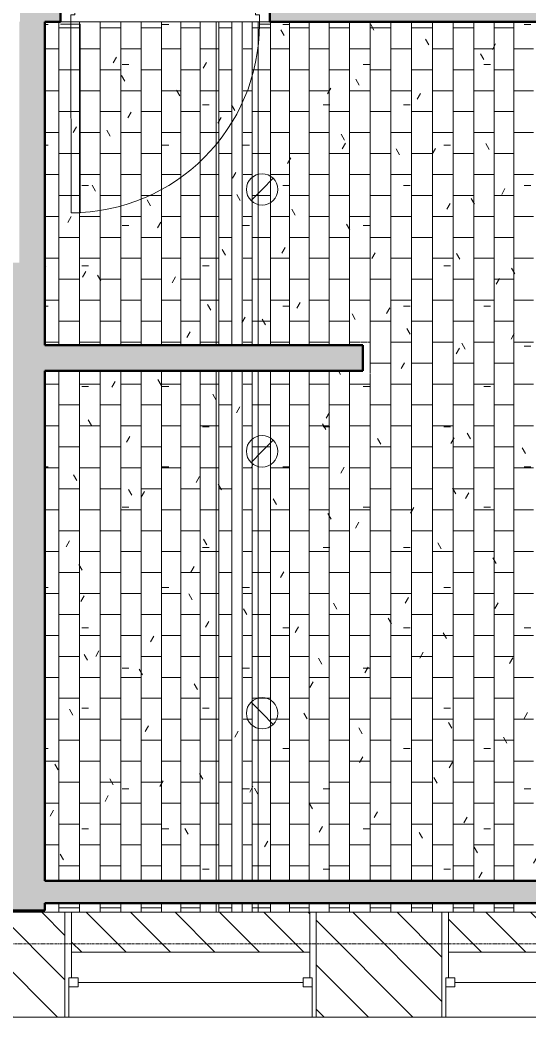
# Model space of a CAD drawing. Header units: inches. Extents: x -956 to 966, y -1111 to 895.
# Drawn here: x 456.7 to 553.9, y -243.2 to -52.9 of the extents above; entities that cross this region are included whole.
import ezdxf

# ---------------------------------------------------------------- set-up
doc = ezdxf.new("R2010")
doc.units = ezdxf.units.IN
doc.header["$MEASUREMENT"] = 0
doc.linetypes.add('Grid Line 1_4_', pattern=[0.4375, 0.25, -0.0625, 0.0625, -0.0625])
for name, color, linetype, lineweight in [('A-CLNG', 13, 'Continuous', 13), ('A-CLNG-PATT', 13, 'Continuous', 13), ('A-DOOR', 31, 'Continuous', 13), ('A-DOOR-FRAM', 31, 'Continuous', 20), ('A-FLOR', 192, 'Continuous', 13), ('A-GLAZ', 151, 'Continuous', 13), ('A-WALL', 113, 'Continuous', 13), ('A-WALL-PATT', 111, 'Continuous', 13), ('E-LITE-EQPM', 33, 'Continuous', 9), ('I-WALL', 2, 'Continuous', 13), ('S-GRID', 1, 'Continuous', 9)]:
    doc.layers.add(name, color=color, linetype=linetype, lineweight=lineweight)
pattern_1 = [(135, (0, 0), (-4.24264, -4.24264), [])]

# ---------------------------------------------------------------- blocks, each defined once
blk = doc.blocks.new('Lighting - Recessed Can - 6_ Incandescent - 120V-2424124-7TH FLOOR TELECOM OVERHEAD ROUTING PLAN')
at = {"layer": 'E-LITE-EQPM', "color": 9}
for q in [(2.12, 2.12), (-2.12, -2.12)]:
    blk.add_line((0, 0), q, dxfattribs=at)
for start, end in [(360, 180), (180, 360)]:
    blk.add_arc((0, 0), 3, start, end, dxfattribs=at)
blk = doc.blocks.new('Lighting - Recessed Can - 6_ Incandescent - 120V-2430054-7TH FLOOR TELECOM OVERHEAD ROUTING PLAN')
at = {"layer": 'E-LITE-EQPM', "color": 9}
for q in [(-2.12, 2.12), (2.12, -2.12)]:
    blk.add_line((0, 0), q, dxfattribs=at)
for start, end in [(0, 180), (180, 0)]:
    blk.add_arc((0, 0), 3, start, end, dxfattribs=at)
blk = doc.blocks.new('Single-HM Frame - Public Bathroom 8ft high-2735340-7TH FLOOR TELECOM OVERHEAD ROUTING PLAN')
at = {"layer": 'A-DOOR', "color": 253}
for p, q in [((-16.25, -2.87), (-18, -2.88)), ((-18, -2.88), (-17.99, -38.87)), ((-16.24, -38.87), (-16.25, -2.87)), ((-17.99, -38.87), (-16.24, -38.87))]:
    blk.add_line(p, q, dxfattribs=at)
blk.add_arc((-18, -2.88), 36, 270.01, 0, dxfattribs=at)
at = {"layer": 'A-DOOR-FRAM', "color": 53}
for p, q in [((-18, 2.87), (-20, 2.87)), ((-18, 1.12), (-18, 2.87)), ((18, 2.87), (20, 2.87)), ((18, 1.12), (18, 2.87)), ((-17.25, 1.12), (-18, 1.12)), ((-17.25, -1.12), (-17.25, 1.12)), ((17.25, 1.12), (18, 1.12)), ((17.25, -1.12), (17.25, 1.12)), ((-18, -1.12), (-17.25, -1.12)), ((-18, -2.88), (-18, -1.12)), ((18, -1.12), (17.25, -1.12)), ((18, -2.88), (18, -1.12)), ((-20, -2.88), (-18, -2.88)), ((20, -2.88), (18, -2.88))]:
    blk.add_line(p, q, dxfattribs=at)
blk = doc.blocks.new('Double Hung - 48_ x 88_-2956991-7TH FLOOR TELECOM OVERHEAD ROUTING PLAN')
at = {"layer": 'A-GLAZ', "color": 53, "lineweight": 20}
for p, q in [((-22.75, 10), (-24, 10)), ((-22.75, 10), (-22.75, -2.5)), ((22.75, 10), (24, 10)), ((22.75, -2.5), (22.75, 10)), ((-23.25, -2.5), (-21.5, -2.5)), ((-23.25, -4.25), (-23.25, -2.5)), ((-23.25, -2.5), (-22.75, -2.5)), ((-23.25, -2.5), (-23.25, -10)), ((-21.5, -4.25), (-21.5, -2.5)), ((-21.5, -3.375), (21.5, -3.375)), ((21.5, -4.25), (21.5, -2.5)), ((23.25, -2.5), (21.5, -2.5)), ((22.75, -2.5), (23.25, -2.5)), ((23.25, -4.25), (23.25, -2.5)), ((23.25, -2.5), (23.25, -10)), ((-23.25, -4.25), (-21.5, -4.25)), ((23.25, -4.25), (21.5, -4.25)), ((-24, -10), (-23.25, -10)), ((24, -10), (23.25, -10))]:
    blk.add_line(p, q, dxfattribs=at)
blk = doc.blocks.new('FP_1_71-7TH FLOOR TELECOM OVERHEAD ROUTING PLAN')
at = {"layer": 'A-CLNG-PATT', "color": 50}
for p, q in [((476.07, -55.07), (476.07, -53.24)), ((480.05, -114.99), (480.05, -53.24)), ((484.02, -114.99), (484.02, -53.24)), ((487.96, -114.99), (487.96, -53.24)), ((491.85, -114.99), (491.85, -53.24)), ((495.68, -114.99), (495.68, -53.24)), ((499.43, -114.99), (499.43, -53.24)), ((503.09, -114.99), (503.09, -53.24)), ((506.64, -114.99), (506.64, -53.24)), ((476.07, -54.39), (480.05, -54.39)), ((476.07, -114.99), (476.07, -55.14)), ((484.02, -54.39), (487.96, -54.39)), ((491.85, -54.39), (495.68, -54.39)), ((499.43, -54.39), (503.09, -54.39)), ((506.64, -54.39), (508.99, -54.39)), ((473.42, -58.39), (476.07, -58.39)), ((480.05, -58.39), (484.02, -58.39)), ((487.96, -58.39), (491.85, -58.39)), ((495.68, -58.39), (499.43, -58.39)), ((503.09, -58.39), (506.15, -58.39)), ((506.15, -58.39), (506.64, -58.39)), ((476.07, -62.39), (480.05, -62.39)), ((484.02, -62.39), (487.96, -62.39)), ((491.85, -62.39), (495.68, -62.39)), ((499.43, -62.39), (503.09, -62.39)), ((506.64, -62.39), (508.99, -62.39)), ((473.42, -66.39), (476.07, -66.39)), ((480.05, -66.39), (484.02, -66.39)), ((487.96, -66.39), (491.82, -66.39)), ((495.68, -66.39), (499.43, -66.39)), ((503.09, -66.39), (506.15, -66.39)), ((506.15, -66.39), (506.64, -66.39)), ((476.07, -70.39), (480.05, -70.39)), ((484.02, -70.39), (487.96, -70.39)), ((491.85, -70.39), (495.68, -70.39)), ((499.43, -70.39), (503.09, -70.39)), ((506.64, -70.39), (508.99, -70.39)), ((473.42, -74.39), (476.07, -74.39)), ((480.05, -74.39), (484.02, -74.39)), ((487.96, -74.39), (491.85, -74.39)), ((495.68, -74.39), (499.43, -74.39)), ((503.09, -74.39), (506.15, -74.39)), ((506.15, -74.39), (506.64, -74.39)), ((476.07, -78.39), (480.05, -78.39)), ((484.02, -78.39), (487.96, -78.39)), ((491.85, -78.39), (495.68, -78.39)), ((499.43, -78.39), (503.09, -78.39)), ((506.64, -78.39), (508.99, -78.39)), ((473.42, -82.39), (476.07, -82.39)), ((480.05, -82.39), (484.02, -82.39)), ((487.96, -82.39), (491.85, -82.39)), ((495.68, -82.39), (499.43, -82.39)), ((503.09, -82.39), (506.15, -82.39)), ((506.15, -82.39), (506.64, -82.39)), ((476.07, -86.39), (480.05, -86.39)), ((484.02, -86.39), (487.96, -86.39)), ((491.85, -86.39), (495.68, -86.39)), ((499.43, -86.39), (503.09, -86.39)), ((506.64, -86.39), (508.99, -86.39)), ((473.42, -90.39), (476.07, -90.39)), ((480.05, -90.39), (484.02, -90.39)), ((487.96, -90.39), (491.85, -90.39)), ((495.68, -90.39), (499.43, -90.39)), ((503.09, -90.39), (506.15, -90.39)), ((506.15, -90.39), (506.64, -90.39)), ((476.07, -94.39), (480.05, -94.39)), ((484.02, -94.39), (487.96, -94.39)), ((491.85, -94.39), (495.68, -94.39)), ((499.43, -94.39), (503.09, -94.39)), ((506.64, -94.39), (508.99, -94.39)), ((473.42, -98.39), (476.07, -98.39)), ((480.05, -98.39), (484.02, -98.39)), ((487.96, -98.39), (491.85, -98.39)), ((495.68, -98.39), (499.43, -98.39)), ((503.09, -98.39), (506.15, -98.39)), ((506.15, -98.39), (506.64, -98.39)), ((476.07, -102.39), (480.05, -102.39)), ((484.02, -102.39), (487.96, -102.39)), ((491.85, -102.39), (495.68, -102.39)), ((499.43, -102.39), (503.09, -102.39)), ((506.64, -102.39), (508.99, -102.39)), ((473.42, -106.39), (476.07, -106.39)), ((480.05, -106.39), (484.02, -106.39)), ((487.96, -106.39), (491.85, -106.39)), ((495.68, -106.39), (499.43, -106.39)), ((503.09, -106.39), (506.15, -106.39)), ((506.15, -106.39), (506.64, -106.39)), ((476.07, -110.39), (480.05, -110.39)), ((484.02, -110.39), (487.96, -110.39)), ((491.85, -110.39), (495.68, -110.39)), ((499.43, -110.39), (503.09, -110.39)), ((506.64, -110.39), (508.99, -110.39)), ((473.42, -114.39), (474.28, -114.39)), ((474.33, -114.39), (476.07, -114.39)), ((480.05, -114.39), (484.02, -114.39)), ((487.96, -114.39), (491.85, -114.39)), ((495.68, -114.39), (499.43, -114.39)), ((503.09, -114.39), (506.15, -114.39)), ((506.15, -114.39), (506.64, -114.39)), ((476.07, -120.68), (476.07, -119.87)), ((480.05, -217.24), (480.05, -119.87)), ((484.02, -217.24), (484.02, -119.87)), ((487.96, -217.24), (487.96, -119.87)), ((491.85, -217.24), (491.85, -119.87)), ((495.68, -217.24), (495.68, -119.87)), ((499.43, -163.38), (499.43, -119.87)), ((503.09, -217.24), (503.09, -119.87)), ((506.64, -217.24), (506.64, -119.87)), ((476.07, -120.98), (476.07, -120.72)), ((476.07, -215.35), (476.07, -121.02)), ((473.42, -122.39), (474.92, -122.39)), ((474.95, -122.39), (476.07, -122.39)), ((480.08, -122.39), (484.02, -122.39)), ((487.96, -122.39), (491.85, -122.39)), ((495.68, -122.39), (499.43, -122.39)), ((503.09, -122.39), (506.15, -122.39)), ((506.15, -122.39), (506.64, -122.39)), ((476.07, -126.39), (480.05, -126.39)), ((484.02, -126.39), (487.96, -126.39)), ((491.85, -126.39), (495.68, -126.39)), ((499.43, -126.39), (503.09, -126.39)), ((506.64, -126.39), (508.99, -126.39)), ((473.42, -130.39), (476.07, -130.39)), ((480.05, -130.39), (484.02, -130.39)), ((487.96, -130.39), (491.85, -130.39)), ((495.68, -130.39), (499.43, -130.39)), ((503.09, -130.39), (504.68, -130.39)), ((504.71, -130.39), (506.15, -130.39)), ((506.15, -130.39), (506.64, -130.39)), ((476.07, -134.39), (480.05, -134.39)), ((484.02, -134.39), (487.96, -134.39)), ((491.85, -134.39), (495.68, -134.39)), ((499.43, -134.39), (503.09, -134.39)), ((506.64, -134.39), (508.99, -134.39)), ((473.42, -138.39), (476.07, -138.39)), ((480.05, -138.39), (484.02, -138.39)), ((487.96, -138.39), (491.85, -138.39)), ((495.68, -138.39), (499.43, -138.39)), ((503.09, -138.39), (506.15, -138.39)), ((506.15, -138.39), (506.64, -138.39)), ((476.07, -142.39), (480.05, -142.39)), ((484.02, -142.39), (487.96, -142.39)), ((491.85, -142.39), (495.68, -142.39)), ((499.43, -142.39), (503.09, -142.39)), ((506.64, -142.39), (508.99, -142.39)), ((473.42, -146.39), (476.07, -146.39)), ((480.05, -146.39), (484.02, -146.39)), ((487.96, -146.39), (491.85, -146.39)), ((495.68, -146.39), (499.43, -146.39)), ((503.09, -146.39), (506.15, -146.39)), ((506.15, -146.39), (506.64, -146.39)), ((476.07, -150.39), (480.05, -150.39)), ((484.02, -150.39), (487.96, -150.39)), ((491.85, -150.39), (495.68, -150.39)), ((499.43, -150.39), (503.09, -150.39)), ((506.64, -150.39), (508.99, -150.39)), ((473.42, -154.39), (476.07, -154.39)), ((480.05, -154.39), (484.02, -154.39)), ((487.96, -154.39), (491.85, -154.39)), ((495.68, -154.39), (499.43, -154.39)), ((503.09, -154.39), (506.15, -154.39)), ((506.15, -154.39), (506.64, -154.39)), ((476.07, -158.39), (480.05, -158.39)), ((484.02, -158.39), (487.96, -158.39)), ((491.85, -158.39), (495.68, -158.39)), ((499.43, -158.39), (503.09, -158.39)), ((506.64, -158.39), (508.99, -158.39)), ((473.42, -162.39), (476.07, -162.39)), ((480.05, -162.39), (484.02, -162.39)), ((487.96, -162.39), (491.85, -162.39)), ((495.68, -162.39), (499.43, -162.39)), ((499.43, -217.24), (499.43, -163.39)), ((503.09, -162.39), (506.15, -162.39)), ((506.15, -162.39), (506.64, -162.39)), ((476.07, -166.39), (480.05, -166.39)), ((484.02, -166.39), (487.96, -166.39)), ((491.85, -166.39), (495.68, -166.39)), ((499.43, -166.39), (503.09, -166.39)), ((506.64, -166.39), (508.99, -166.39)), ((473.42, -170.39), (476.07, -170.39)), ((480.05, -170.39), (484.02, -170.39)), ((487.96, -170.39), (491.85, -170.39)), ((495.68, -170.39), (499.43, -170.39)), ((503.09, -170.39), (506.15, -170.39)), ((506.15, -170.39), (506.64, -170.39)), ((476.07, -174.39), (480.05, -174.39)), ((484.02, -174.39), (487.96, -174.39)), ((491.85, -174.39), (495.68, -174.39)), ((499.43, -174.39), (503.09, -174.39)), ((506.64, -174.39), (508.99, -174.39)), ((473.42, -178.39), (476.07, -178.39)), ((480.05, -178.39), (484.02, -178.39)), ((487.96, -178.39), (491.85, -178.39)), ((495.68, -178.39), (499.43, -178.39)), ((503.09, -178.39), (506.15, -178.39)), ((506.15, -178.39), (506.64, -178.39)), ((476.07, -182.39), (480.05, -182.39)), ((484.02, -182.39), (487.96, -182.39)), ((491.85, -182.39), (495.68, -182.39)), ((499.43, -182.39), (503.09, -182.39)), ((506.64, -182.39), (508.99, -182.39)), ((473.42, -186.39), (476.07, -186.39)), ((480.05, -186.39), (484.02, -186.39)), ((487.96, -186.39), (491.85, -186.39)), ((495.68, -186.39), (499.43, -186.39)), ((503.09, -186.39), (506.15, -186.39)), ((506.15, -186.39), (506.64, -186.39)), ((476.07, -190.39), (480.05, -190.39)), ((484.02, -190.39), (487.96, -190.39)), ((491.85, -190.39), (495.68, -190.39)), ((499.43, -190.39), (503.09, -190.39)), ((506.64, -190.39), (508.99, -190.39)), ((473.42, -194.39), (476.07, -194.39)), ((480.05, -194.39), (484.02, -194.39)), ((487.96, -194.39), (491.85, -194.39)), ((495.68, -194.39), (499.43, -194.39)), ((503.09, -194.39), (506.13, -194.39)), ((506.15, -194.39), (506.63, -194.39)), ((476.07, -198.39), (480.05, -198.39)), ((484.02, -198.39), (487.96, -198.39)), ((491.85, -198.39), (495.68, -198.39)), ((499.43, -198.39), (503.09, -198.39)), ((506.64, -198.39), (508.99, -198.39)), ((473.42, -202.39), (476.07, -202.39)), ((480.05, -202.39), (484.02, -202.39)), ((487.96, -202.39), (491.85, -202.39)), ((495.68, -202.39), (499.43, -202.39)), ((503.09, -202.39), (506.15, -202.39)), ((506.15, -202.39), (506.64, -202.39)), ((476.07, -206.39), (480.05, -206.39)), ((484.02, -206.39), (487.96, -206.39)), ((491.85, -206.39), (495.68, -206.39)), ((499.43, -206.39), (503.09, -206.39)), ((506.64, -206.39), (508.99, -206.39)), ((473.42, -210.39), (476.07, -210.39)), ((480.05, -210.39), (484.02, -210.39)), ((487.96, -210.39), (491.85, -210.39)), ((495.68, -210.39), (499.43, -210.39)), ((503.09, -210.39), (506.15, -210.39)), ((506.15, -210.39), (506.64, -210.39)), ((476.07, -214.39), (480.05, -214.39)), ((484.02, -214.39), (487.96, -214.39)), ((491.85, -214.39), (495.68, -214.39)), ((499.43, -214.39), (503.09, -214.39)), ((506.64, -214.39), (508.99, -214.39)), ((476.07, -217.24), (476.07, -215.42))]:
    blk.add_line(p, q, dxfattribs=at)
at = {"layer": 'A-CLNG-PATT', "color": 253}
for p, q in [((476.07, -223.24), (476.07, -221.49)), ((476.07, -222.39), (480.05, -222.39)), ((480.05, -223.24), (480.05, -221.49)), ((484.02, -223.24), (484.02, -221.49)), ((484.02, -222.39), (487.96, -222.39)), ((487.96, -223.24), (487.96, -221.49)), ((491.85, -223.24), (491.85, -221.49)), ((491.85, -222.39), (495.68, -222.39)), ((495.68, -223.24), (495.68, -221.49)), ((499.43, -223.24), (499.43, -221.49)), ((499.43, -222.39), (503.09, -222.39)), ((503.09, -223.24), (503.09, -221.49)), ((472.1, -223.24), (472.1, -222.87))]:
    blk.add_line(p, q, dxfattribs=at)
at = {"layer": 'A-CLNG-PATT', "color": 7}
for p, q in [((506.64, -223.24), (506.64, -221.49)), ((506.64, -222.39), (508.99, -222.39))]:
    blk.add_line(p, q, dxfattribs=at)
blk = doc.blocks.new('FP_1_72-7TH FLOOR TELECOM OVERHEAD ROUTING PLAN')
at = {"layer": 'A-CLNG-PATT', "color": 50}
for p, q in [((513.02, -82.96), (513.02, -53.24)), ((516.55, -82.35), (516.55, -53.24)), ((520.19, -82.35), (520.19, -53.24)), ((523.92, -82.35), (523.92, -53.24)), ((527.74, -114.99), (527.74, -53.24)), ((531.62, -114.99), (531.62, -53.24)), ((535.55, -113.93), (535.55, -53.24)), ((539.52, -217.24), (539.52, -53.24)), ((543.49, -217.24), (543.49, -53.24)), ((547.47, -84.14), (547.47, -53.24)), ((551.43, -84.17), (551.43, -53.24)), ((555.35, -217.24), (555.35, -53.24)), ((559.23, -217.24), (559.23, -53.24)), ((563.03, -217.24), (563.03, -53.24)), ((513.02, -54.39), (514.15, -54.39)), ((514.15, -54.39), (516.55, -54.39)), ((520.19, -54.39), (523.92, -54.39)), ((527.74, -54.39), (531.62, -54.39)), ((535.55, -54.39), (539.52, -54.39)), ((543.49, -54.39), (547.47, -54.39)), ((551.43, -54.39), (555.35, -54.39)), ((559.23, -54.39), (563.03, -54.39)), ((511.3, -58.39), (513.02, -58.39)), ((516.55, -58.39), (520.19, -58.39)), ((523.92, -58.39), (527.74, -58.39)), ((531.62, -58.39), (535.55, -58.39)), ((539.52, -58.39), (543.49, -58.39)), ((547.47, -58.39), (551.43, -58.39)), ((555.35, -58.39), (559.23, -58.39)), ((563.03, -58.39), (566.75, -58.39)), ((513.02, -62.39), (514.15, -62.39)), ((514.15, -62.39), (516.55, -62.39)), ((520.19, -62.39), (523.92, -62.39)), ((527.74, -62.39), (531.62, -62.39)), ((535.55, -62.39), (539.52, -62.39)), ((543.49, -62.39), (547.47, -62.39)), ((551.43, -62.39), (555.35, -62.39)), ((559.23, -62.39), (563.03, -62.39)), ((511.3, -66.39), (513.02, -66.39)), ((516.55, -66.39), (520.19, -66.39)), ((523.92, -66.39), (527.74, -66.39)), ((531.62, -66.39), (535.55, -66.39)), ((539.52, -66.39), (543.49, -66.39)), ((547.47, -66.39), (551.43, -66.39)), ((555.35, -66.39), (559.23, -66.39)), ((563.03, -66.39), (566.75, -66.39)), ((513.02, -70.39), (514.15, -70.39)), ((514.15, -70.39), (516.55, -70.39)), ((520.19, -70.39), (523.92, -70.39)), ((527.74, -70.39), (531.62, -70.39)), ((535.55, -70.39), (539.52, -70.39)), ((543.49, -70.39), (547.47, -70.39)), ((551.43, -70.39), (555.35, -70.39)), ((559.23, -70.39), (563.03, -70.39)), ((511.3, -74.39), (513.02, -74.39)), ((516.55, -74.39), (520.19, -74.39)), ((523.92, -74.39), (527.74, -74.39)), ((531.62, -74.39), (535.55, -74.39)), ((539.52, -74.39), (543.49, -74.39)), ((547.47, -74.39), (551.43, -74.39)), ((555.35, -74.39), (559.23, -74.39)), ((563.03, -74.39), (566.75, -74.39)), ((513.02, -78.39), (514.15, -78.39)), ((514.15, -78.39), (516.55, -78.39)), ((520.19, -78.39), (523.92, -78.39)), ((527.74, -78.39), (531.62, -78.39)), ((535.55, -78.39), (539.52, -78.39)), ((543.49, -78.39), (547.47, -78.39)), ((551.43, -78.39), (555.35, -78.39)), ((559.23, -78.39), (563.03, -78.39)), ((511.3, -82.39), (513.02, -82.39)), ((516.55, -82.65), (516.55, -82.35)), ((516.55, -82.39), (520.19, -82.39)), ((516.55, -82.74), (516.55, -82.65)), ((520.19, -82.65), (520.19, -82.37)), ((520.19, -83.12), (520.19, -82.68)), ((520.19, -83.74), (520.19, -83.16)), ((523.92, -114.99), (523.92, -82.39)), ((523.95, -82.39), (527.74, -82.39)), ((531.62, -82.39), (535.55, -82.39)), ((539.52, -82.39), (543.49, -82.39)), ((547.47, -82.39), (551.43, -82.39)), ((555.35, -82.39), (559.23, -82.39)), ((563.03, -82.39), (566.75, -82.39)), ((520.19, -84.47), (520.19, -83.78)), ((520.19, -85.24), (520.19, -84.5)), ((520.19, -114.99), (520.19, -85.28)), ((547.47, -217.24), (547.47, -84.17)), ((551.43, -217.24), (551.43, -84.19)), ((513.02, -114.99), (513.02, -87.53)), ((520.19, -86.39), (523.92, -86.39)), ((527.74, -86.39), (531.62, -86.39)), ((535.55, -86.39), (539.52, -86.39)), ((543.49, -86.39), (547.47, -86.39)), ((551.43, -86.39), (555.35, -86.39)), ((559.23, -86.39), (563.03, -86.39)), ((516.55, -114.99), (516.55, -87.75)), ((511.3, -90.39), (513.02, -90.39)), ((516.55, -90.39), (520.19, -90.39)), ((523.92, -90.39), (527.74, -90.39)), ((531.62, -90.39), (535.55, -90.39)), ((539.52, -90.39), (543.49, -90.39)), ((547.47, -90.39), (551.43, -90.39)), ((555.35, -90.39), (559.23, -90.39)), ((563.03, -90.39), (566.75, -90.39)), ((513.02, -94.39), (514.15, -94.39)), ((514.15, -94.39), (516.55, -94.39)), ((520.19, -94.39), (523.92, -94.39)), ((527.74, -94.39), (531.62, -94.39)), ((535.55, -94.39), (539.52, -94.39)), ((543.49, -94.39), (547.47, -94.39)), ((551.43, -94.39), (555.35, -94.39)), ((559.23, -94.39), (563.03, -94.39)), ((511.3, -98.39), (513.02, -98.39)), ((516.55, -98.39), (520.19, -98.39)), ((523.92, -98.39), (527.74, -98.39)), ((531.62, -98.39), (535.55, -98.39)), ((539.52, -98.39), (543.49, -98.39)), ((547.47, -98.39), (551.43, -98.39)), ((555.35, -98.39), (559.23, -98.39)), ((563.03, -98.39), (566.75, -98.39)), ((513.02, -102.39), (514.15, -102.39)), ((514.15, -102.39), (516.55, -102.39)), ((520.19, -102.39), (523.92, -102.39)), ((527.74, -102.39), (531.62, -102.39)), ((535.55, -102.39), (539.52, -102.39)), ((543.49, -102.39), (547.47, -102.39)), ((551.43, -102.39), (555.35, -102.39)), ((559.23, -102.39), (563.03, -102.39)), ((511.3, -106.39), (513.02, -106.39)), ((516.55, -106.39), (520.19, -106.39)), ((523.92, -106.39), (527.74, -106.39)), ((531.62, -106.39), (535.55, -106.39)), ((539.52, -106.39), (543.49, -106.39)), ((547.47, -106.39), (551.43, -106.39)), ((555.35, -106.39), (559.23, -106.39)), ((563.03, -106.39), (566.75, -106.39)), ((513.02, -110.39), (514.15, -110.39)), ((514.15, -110.39), (516.55, -110.39)), ((520.19, -110.39), (523.92, -110.39)), ((527.74, -110.39), (531.62, -110.39)), ((535.55, -110.39), (539.52, -110.39)), ((543.49, -110.39), (547.47, -110.39)), ((551.43, -110.39), (555.35, -110.39)), ((559.23, -110.39), (563.03, -110.39)), ((535.55, -115.62), (535.55, -114.04)), ((511.3, -114.39), (513.02, -114.39)), ((516.55, -114.39), (520.19, -114.39)), ((523.92, -114.39), (527.74, -114.39)), ((531.62, -114.39), (533.72, -114.39)), ((533.83, -114.39), (534.96, -114.39)), ((535.04, -114.39), (535.55, -114.39)), ((535.55, -120.34), (535.55, -115.64)), ((539.52, -114.39), (543.49, -114.39)), ((547.47, -114.39), (551.43, -114.39)), ((555.35, -114.39), (559.23, -114.39)), ((563.03, -114.39), (566.75, -114.39)), ((513.02, -132.96), (513.02, -119.87)), ((516.55, -132.74), (516.55, -119.87)), ((520.19, -133.67), (520.19, -119.87)), ((523.92, -188.1), (523.92, -119.87)), ((527.74, -217.24), (527.74, -119.87)), ((531.62, -217.24), (531.62, -119.87)), ((535.55, -118.39), (539.52, -118.39)), ((543.49, -118.39), (547.47, -118.39)), ((551.43, -118.39), (555.35, -118.39)), ((559.23, -118.39), (563.03, -118.39)), ((535.55, -217.24), (535.55, -120.46)), ((511.3, -122.39), (513.02, -122.39)), ((516.55, -122.39), (520.19, -122.39)), ((523.92, -122.39), (527.74, -122.39)), ((531.62, -122.39), (535.55, -122.39)), ((539.52, -122.39), (543.49, -122.39)), ((547.47, -122.39), (551.43, -122.39)), ((555.35, -122.39), (559.23, -122.39)), ((563.03, -122.39), (566.75, -122.39)), ((513.02, -126.39), (514.15, -126.39)), ((514.15, -126.39), (516.55, -126.39)), ((520.19, -126.39), (523.92, -126.39)), ((527.74, -126.39), (531.62, -126.39)), ((535.55, -126.39), (539.52, -126.39)), ((543.49, -126.39), (547.47, -126.39)), ((551.43, -126.39), (555.35, -126.39)), ((559.23, -126.39), (563.03, -126.39)), ((511.3, -130.39), (513.02, -130.39)), ((516.55, -130.39), (519.56, -130.39)), ((519.56, -130.39), (520.19, -130.39)), ((523.92, -130.39), (527.74, -130.39)), ((531.62, -130.39), (535.55, -130.39)), ((539.52, -130.39), (543.49, -130.39)), ((547.47, -130.39), (551.43, -130.39)), ((555.35, -130.39), (559.23, -130.39)), ((563.03, -130.39), (566.75, -130.39)), ((520.19, -136.02), (520.19, -133.69)), ((520.19, -134.39), (523.92, -134.39)), ((527.74, -134.39), (531.62, -134.39)), ((535.55, -134.39), (539.52, -134.39)), ((543.49, -134.39), (547.47, -134.39)), ((551.43, -134.39), (555.35, -134.39)), ((559.23, -134.39), (563.03, -134.39)), ((520.19, -136.74), (520.19, -136.05)), ((520.19, -183.71), (520.19, -136.77)), ((511.3, -138.39), (512.33, -138.39)), ((512.35, -138.39), (512.81, -138.39)), ((512.82, -138.39), (513.02, -138.39)), ((513.02, -182.96), (513.02, -137.53)), ((516.55, -182.74), (516.55, -137.75)), ((516.55, -138.39), (520.19, -138.39)), ((523.92, -138.39), (527.74, -138.39)), ((531.62, -138.39), (535.55, -138.39)), ((539.52, -138.39), (543.49, -138.39)), ((547.47, -138.39), (551.43, -138.39)), ((555.35, -138.39), (559.23, -138.39)), ((563.03, -138.39), (566.75, -138.39)), ((513.02, -142.39), (514.15, -142.39)), ((514.15, -142.39), (516.55, -142.39)), ((520.19, -142.39), (523.92, -142.39)), ((527.74, -142.39), (531.62, -142.39)), ((535.55, -142.39), (539.52, -142.39)), ((543.49, -142.39), (547.47, -142.39)), ((551.43, -142.39), (555.35, -142.39)), ((559.23, -142.39), (563.03, -142.39)), ((511.3, -146.39), (513.02, -146.39)), ((516.55, -146.39), (520.19, -146.39)), ((523.92, -146.39), (527.74, -146.39)), ((531.62, -146.39), (535.55, -146.39)), ((539.52, -146.39), (543.49, -146.39)), ((547.47, -146.39), (551.43, -146.39)), ((555.35, -146.39), (559.23, -146.39)), ((563.03, -146.39), (566.75, -146.39)), ((513.02, -150.39), (514.15, -150.39)), ((514.15, -150.39), (516.55, -150.39)), ((520.19, -150.39), (523.92, -150.39)), ((527.74, -150.39), (531.62, -150.39)), ((535.55, -150.39), (539.52, -150.39)), ((543.49, -150.39), (547.47, -150.39)), ((551.43, -150.39), (555.35, -150.39)), ((559.23, -150.39), (563.03, -150.39)), ((511.3, -154.39), (513.02, -154.39)), ((516.55, -154.39), (520.19, -154.39)), ((523.92, -154.39), (527.74, -154.39)), ((531.62, -154.39), (535.55, -154.39)), ((539.52, -154.39), (543.49, -154.39)), ((547.47, -154.39), (551.43, -154.39)), ((555.35, -154.39), (559.23, -154.39)), ((563.03, -154.39), (566.75, -154.39)), ((513.02, -158.39), (514.15, -158.39)), ((514.15, -158.39), (516.55, -158.39)), ((520.19, -158.39), (523.92, -158.39)), ((527.74, -158.39), (531.62, -158.39)), ((535.55, -158.39), (539.52, -158.39)), ((543.49, -158.39), (547.47, -158.39)), ((551.43, -158.39), (555.35, -158.39)), ((559.23, -158.39), (563.03, -158.39)), ((511.3, -162.39), (513.02, -162.39)), ((516.55, -162.39), (520.19, -162.39)), ((523.92, -162.39), (527.74, -162.39)), ((531.62, -162.39), (535.55, -162.39)), ((539.52, -162.39), (543.49, -162.39)), ((547.47, -162.39), (551.43, -162.39)), ((555.35, -162.39), (559.23, -162.39)), ((563.03, -162.39), (566.75, -162.39)), ((513.02, -166.39), (514.15, -166.39)), ((514.15, -166.39), (516.55, -166.39)), ((520.19, -166.39), (523.92, -166.39)), ((527.74, -166.39), (531.62, -166.39)), ((535.55, -166.39), (539.52, -166.39)), ((543.49, -166.39), (547.47, -166.39)), ((551.43, -166.39), (555.35, -166.39)), ((559.23, -166.39), (563.03, -166.39)), ((511.3, -170.39), (513.02, -170.39)), ((516.55, -170.39), (520.19, -170.39)), ((523.92, -170.39), (527.74, -170.39)), ((531.62, -170.39), (535.55, -170.39)), ((539.52, -170.39), (543.49, -170.39)), ((547.47, -170.39), (551.43, -170.39)), ((555.35, -170.39), (559.23, -170.39)), ((563.03, -170.39), (566.75, -170.39)), ((513.02, -174.39), (514.15, -174.39)), ((514.15, -174.39), (516.55, -174.39)), ((520.19, -174.39), (523.92, -174.39)), ((527.74, -174.39), (531.62, -174.39)), ((535.55, -174.39), (539.52, -174.39)), ((543.49, -174.39), (547.47, -174.39)), ((551.43, -174.39), (555.35, -174.39)), ((559.23, -174.39), (563.03, -174.39)), ((511.3, -178.39), (513.02, -178.39)), ((516.55, -178.39), (520.19, -178.39)), ((523.92, -178.39), (527.74, -178.39)), ((531.62, -178.39), (535.55, -178.39)), ((539.52, -178.39), (543.49, -178.39)), ((547.47, -178.39), (551.43, -178.39)), ((555.35, -178.39), (559.23, -178.39)), ((563.03, -178.39), (566.75, -178.39)), ((513.02, -182.39), (513.43, -182.39)), ((513.43, -182.39), (514.05, -182.39)), ((515.81, -182.39), (516.42, -182.39)), ((516.43, -182.39), (516.55, -182.39)), ((520.19, -182.39), (523.92, -182.39)), ((527.74, -182.39), (531.62, -182.39)), ((535.55, -182.39), (539.52, -182.39)), ((543.49, -182.39), (547.47, -182.39)), ((551.43, -182.39), (555.35, -182.39)), ((559.23, -182.39), (563.03, -182.39)), ((520.19, -184.44), (520.19, -183.74)), ((520.19, -185.21), (520.19, -184.47)), ((511.3, -186.39), (512.18, -186.39)), ((517.67, -186.39), (520.19, -186.39)), ((520.19, -185.99), (520.19, -185.24)), ((520.19, -186.71), (520.19, -186.02)), ((523.92, -186.39), (527.74, -186.39)), ((531.62, -186.39), (535.55, -186.39)), ((539.52, -186.39), (543.49, -186.39)), ((547.47, -186.39), (551.43, -186.39)), ((555.35, -186.39), (559.23, -186.39)), ((563.03, -186.39), (566.75, -186.39)), ((513.02, -217.24), (513.02, -187.53)), ((516.55, -187.84), (516.55, -187.75)), ((516.55, -188.14), (516.55, -187.84)), ((516.55, -217.24), (516.55, -188.14)), ((520.19, -187.33), (520.19, -186.74)), ((520.19, -187.81), (520.19, -187.37)), ((520.19, -188.12), (520.19, -187.84)), ((520.19, -217.24), (520.19, -188.14)), ((523.92, -217.24), (523.92, -188.14)), ((513.02, -190.39), (514.15, -190.39)), ((514.15, -190.39), (516.55, -190.39)), ((520.19, -190.39), (523.92, -190.39)), ((527.74, -190.39), (531.62, -190.39)), ((535.55, -190.39), (539.52, -190.39)), ((543.49, -190.39), (547.47, -190.39)), ((551.43, -190.39), (555.35, -190.39)), ((559.23, -190.39), (563.03, -190.39)), ((511.3, -194.39), (513.02, -194.39)), ((516.55, -194.39), (520.19, -194.39)), ((523.92, -194.39), (527.74, -194.39)), ((531.62, -194.39), (535.55, -194.39)), ((539.52, -194.39), (543.49, -194.39)), ((547.47, -194.39), (551.43, -194.39)), ((555.35, -194.39), (559.23, -194.39)), ((563.03, -194.39), (566.75, -194.39)), ((513.02, -198.39), (514.15, -198.39)), ((514.15, -198.39), (516.55, -198.39)), ((520.19, -198.39), (523.92, -198.39)), ((527.74, -198.39), (531.62, -198.39)), ((535.55, -198.39), (539.52, -198.39)), ((543.49, -198.39), (547.47, -198.39)), ((551.43, -198.39), (555.35, -198.39)), ((559.23, -198.39), (563.03, -198.39)), ((511.3, -202.39), (513.02, -202.39)), ((516.55, -202.39), (520.19, -202.39)), ((523.92, -202.39), (527.74, -202.39)), ((531.62, -202.39), (535.55, -202.39)), ((539.52, -202.39), (543.49, -202.39)), ((547.47, -202.39), (551.43, -202.39)), ((555.35, -202.39), (559.23, -202.39)), ((563.03, -202.39), (566.75, -202.39)), ((513.02, -206.39), (514.15, -206.39)), ((514.15, -206.39), (516.55, -206.39)), ((520.19, -206.39), (523.92, -206.39)), ((527.74, -206.39), (531.62, -206.39)), ((535.55, -206.39), (539.52, -206.39)), ((543.49, -206.39), (547.47, -206.39)), ((551.43, -206.39), (555.35, -206.39)), ((559.23, -206.39), (563.03, -206.39)), ((511.3, -210.39), (513.02, -210.39)), ((516.55, -210.39), (520.19, -210.39)), ((523.92, -210.39), (527.74, -210.39)), ((531.62, -210.39), (535.55, -210.39)), ((539.52, -210.39), (543.49, -210.39)), ((547.47, -210.39), (551.43, -210.39)), ((555.35, -210.39), (559.23, -210.39)), ((563.03, -210.39), (566.75, -210.39)), ((513.02, -214.39), (514.15, -214.39)), ((514.15, -214.39), (516.55, -214.39)), ((520.19, -214.39), (523.92, -214.39)), ((527.74, -214.39), (531.62, -214.39)), ((535.55, -214.39), (539.52, -214.39)), ((543.49, -214.39), (547.47, -214.39)), ((551.43, -214.39), (555.35, -214.39)), ((559.23, -214.39), (563.03, -214.39))]:
    blk.add_line(p, q, dxfattribs=at)
at = {"layer": 'A-CLNG-PATT', "color": 7}
for p, q in [((513.02, -87.53), (513.02, -82.96)), ((513.02, -86.39), (514.15, -86.39)), ((513.02, -137.53), (513.02, -132.96)), ((513.02, -134.39), (514.15, -134.39)), ((514.05, -182.39), (514.15, -182.39)), ((513.02, -187.53), (513.02, -182.96)), ((512.18, -186.39), (513.02, -186.39)), ((513.02, -223.24), (513.02, -221.49)), ((513.02, -222.39), (514.15, -222.39))]:
    blk.add_line(p, q, dxfattribs=at)
at = {"layer": 'A-CLNG-PATT', "color": 253}
for p, q in [((516.55, -87.75), (516.55, -82.74)), ((514.15, -86.39), (516.55, -86.39)), ((516.55, -137.75), (516.55, -132.74)), ((514.15, -134.39), (516.55, -134.39)), ((514.15, -182.39), (515.81, -182.39)), ((516.55, -187.75), (516.55, -182.74)), ((516.55, -186.39), (517.67, -186.39)), ((514.15, -222.39), (516.55, -222.39)), ((516.55, -223.24), (516.55, -221.49)), ((520.19, -223.24), (520.19, -221.49)), ((520.19, -222.39), (523.92, -222.39)), ((523.92, -223.24), (523.92, -221.49)), ((527.74, -223.24), (527.74, -221.49)), ((527.74, -222.39), (531.62, -222.39)), ((531.62, -223.24), (531.62, -221.49)), ((535.55, -223.24), (535.55, -221.49)), ((535.55, -222.39), (539.52, -222.39)), ((539.52, -223.24), (539.52, -221.49)), ((543.49, -223.24), (543.49, -221.49)), ((543.49, -222.39), (547.47, -222.39)), ((547.47, -223.24), (547.47, -221.49)), ((551.43, -223.24), (551.43, -221.49)), ((551.43, -222.39), (555.35, -222.39)), ((555.35, -223.24), (555.35, -221.49)), ((559.23, -223.24), (559.23, -221.49)), ((559.23, -222.39), (563.03, -222.39)), ((563.03, -223.24), (563.03, -221.49))]:
    blk.add_line(p, q, dxfattribs=at)
blk = doc.blocks.new('7th Floor Vault3 - 7th Floor Vault-3165199-7TH FLOOR TELECOM OVERHEAD ROUTING PLAN')
at = {"layer": 'A-CLNG', "color": 10, "lineweight": 9}
for p, q in [((506.15, -53.24), (506.15, -114.99)), ((506.15, -53.24), (506.15, -114.99)), ((509.15, -53.24), (509.15, -114.99)), ((511.15, -53.24), (511.15, -114.99)), ((514.15, -53.24), (514.15, -82.34)), ((514.15, -53.24), (514.15, -82.34)), ((514.15, -88.15), (514.15, -114.99)), ((514.15, -88.15), (514.15, -114.99)), ((506.15, -119.87), (506.15, -217.24)), ((506.15, -119.87), (506.15, -217.24)), ((509.15, -119.87), (509.15, -217.24)), ((511.15, -119.87), (511.15, -217.24)), ((514.15, -119.87), (514.15, -132.35)), ((514.15, -119.87), (514.15, -132.35)), ((514.15, -138.14), (514.15, -182.35)), ((514.15, -138.14), (514.15, -182.35)), ((514.15, -188.15), (514.15, -217.24)), ((514.15, -188.15), (514.15, -217.24)), ((478.52, -223.24), (452.02, -223.24)), ((506.15, -223.24), (478.52, -223.24)), ((504.62, -223.24), (506.17, -223.24)), ((509.15, -223.24), (506.15, -223.24)), ((509.15, -223.24), (506.15, -223.24)), ((506.17, -223.24), (509.15, -223.24)), ((511.15, -223.24), (509.15, -223.24)), ((514.15, -223.24), (511.15, -223.24)), ((514.15, -223.24), (511.15, -223.24)), ((511.15, -223.24), (514.12, -223.24)), ((514.12, -223.24), (515.68, -223.24)), ((524.02, -223.24), (514.15, -223.24)), ((525.27, -223.24), (524.02, -223.24)), ((549.26, -223.24), (525.28, -223.24)), ((550.52, -223.24), (549.27, -223.24)), ((572.15, -223.24), (550.52, -223.24))]:
    blk.add_line(p, q, dxfattribs=at)
at = {"layer": 'A-CLNG', "color": 9, "lineweight": 9}
for p, q in [((514.15, -82.34), (514.15, -88.15)), ((514.15, -132.35), (514.15, -138.14)), ((514.15, -182.35), (514.15, -188.15)), ((506.15, -221.49), (506.15, -223.24)), ((514.15, -221.49), (514.15, -223.24))]:
    blk.add_line(p, q, dxfattribs=at)
at = {"layer": 'A-CLNG', "color": 254, "lineweight": 9}
for p, q in [((514.15, -82.34), (514.15, -88.15)), ((514.15, -132.35), (514.15, -138.14)), ((514.15, -182.35), (514.15, -188.15)), ((506.15, -221.49), (506.15, -223.24)), ((509.15, -221.49), (509.15, -223.24)), ((511.15, -221.49), (511.15, -223.24)), ((514.15, -221.49), (514.15, -223.24))]:
    blk.add_line(p, q, dxfattribs=at)
at = {"layer": 'A-CLNG', "color": 9, "lineweight": 9}
for name in ['FP_1_71-7TH FLOOR TELECOM OVERHEAD ROUTING PLAN', 'FP_1_72-7TH FLOOR TELECOM OVERHEAD ROUTING PLAN']:
    blk.add_blockref(name, (0, 0), dxfattribs=at)

msp = doc.modelspace()

# ---------------------------------------------------------------- hatches: boundary and pattern name
at = {"layer": 'A-CLNG-PATT'}
h = msp.add_hatch(dxfattribs=at)
h.set_pattern_fill('FP1_13', color=253, style=0, pattern_type=2)
h.set_pattern_definition([(0, (0, 0), (30.72, 7.68), [1.267, -21.773, 1.267, -21.773, -122.88]), (0, (0, 0), (30.72, 7.68), [-46.08, 1.267, -44.813, 1.267, -21.773, -53.76]), (0, (0, 0), (30.72, 7.68), [-115.2, 1.267, -14.093, 1.267, -37.133]), (120, (11.52, 3.84), (-22.011075, 22.7643), [1.267, -21.773, 1.267, -21.773, -122.88]), (120, (11.52, 3.84), (-22.011075, 22.7643), [-46.08, 1.267, -44.813, 1.267, -21.773, -53.76]), (120, (11.52, 3.84), (-22.011075, 22.7643), [-115.2, 1.267, -14.093, 1.267, -37.133]), (240, (15.36, 19.2), (-8.708925, -30.4443), [1.267, -21.773, 1.267, -21.773, -122.88]), (240, (15.36, 19.2), (-8.708925, -30.4443), [-46.08, 1.267, -44.813, 1.267, -21.773, -53.76]), (240, (15.36, 19.2), (-8.708925, -30.4443), [-115.2, 1.267, -14.093, 1.267, -37.133])])
h.paths.add_polyline_path([(566.96, -217.24), (598.92, -217.24), (598.92, -53.24), (461.42, -53.24), (461.42, -114.99), (522.17, -114.99), (522.17, -119.87), (461.42, -119.87), (461.42, -217.24), (537.26, -217.24)], flags=0)
h.paths.add_polyline_path([(502.93, -188.24), (502.15, -188.14), (501.43, -187.84), (500.81, -187.37), (500.33, -186.74), (500.03, -186.02), (499.93, -185.24), (500.03, -184.47), (500.33, -183.74), (500.81, -183.12), (501.43, -182.65), (502.15, -182.35), (502.93, -182.24), (503.71, -182.35), (504.43, -182.65), (505.09, -183.18), (505.53, -183.74), (505.83, -184.47), (505.93, -185.24), (505.83, -186.02), (505.53, -186.74), (505.05, -187.37), (504.43, -187.84), (503.71, -188.14)], flags=0)
h.paths.add_polyline_path([(562.93, -188.24), (562.15, -188.14), (561.43, -187.84), (560.81, -187.37), (560.33, -186.74), (560.03, -186.02), (559.93, -185.24), (560.03, -184.47), (560.33, -183.74), (560.81, -183.12), (561.43, -182.65), (562.15, -182.35), (562.93, -182.24), (563.71, -182.35), (564.43, -182.65), (565.09, -183.18), (565.53, -183.74), (565.83, -184.47), (565.93, -185.24), (565.83, -186.02), (565.53, -186.74), (565.05, -187.37), (564.43, -187.84), (563.71, -188.14)], flags=0)
h.paths.add_polyline_path([(502.93, -138.24), (502.15, -138.14), (501.43, -137.84), (500.81, -137.37), (500.33, -136.74), (500.03, -136.02), (499.93, -135.24), (500.03, -134.47), (500.39, -133.67), (500.81, -133.12), (501.43, -132.65), (502.15, -132.35), (502.93, -132.24), (503.71, -132.35), (504.43, -132.65), (505.05, -133.12), (505.53, -133.74), (505.83, -134.47), (505.93, -135.24), (505.83, -136.02), (505.53, -136.74), (505.05, -137.37), (504.43, -137.84), (503.71, -138.14)], flags=0)
h.paths.add_polyline_path([(562.93, -138.24), (562.15, -138.14), (561.43, -137.84), (560.81, -137.37), (560.33, -136.74), (560.03, -136.02), (559.93, -135.24), (560.03, -134.47), (560.39, -133.67), (560.81, -133.12), (561.43, -132.65), (562.15, -132.35), (562.93, -132.24), (563.71, -132.35), (564.43, -132.65), (565.05, -133.12), (565.53, -133.74), (565.83, -134.47), (565.93, -135.24), (565.83, -136.02), (565.53, -136.74), (565.05, -137.37), (564.43, -137.84), (563.71, -138.14)], flags=0)
h.paths.add_polyline_path([(502.93, -88.24), (502.15, -88.14), (501.43, -87.84), (500.81, -87.37), (500.33, -86.74), (500.03, -86.02), (499.93, -85.24), (500.03, -84.47), (500.33, -83.74), (500.81, -83.12), (501.43, -82.65), (502.15, -82.35), (502.93, -82.24), (503.71, -82.35), (504.43, -82.65), (505.05, -83.12), (505.53, -83.74), (505.83, -84.47), (505.93, -85.24), (505.83, -86.02), (505.53, -86.74), (505.05, -87.37), (504.43, -87.84), (503.71, -88.14)], flags=0)
h.paths.add_polyline_path([(562.93, -88.24), (562.15, -88.14), (561.43, -87.84), (560.81, -87.37), (560.33, -86.74), (560.03, -86.02), (559.93, -85.24), (560.03, -84.47), (560.33, -83.74), (560.81, -83.12), (561.43, -82.65), (562.15, -82.35), (562.93, -82.24), (563.71, -82.35), (564.43, -82.65), (565.05, -83.12), (565.53, -83.74), (565.83, -84.47), (565.93, -85.24), (565.83, -86.02), (565.53, -86.74), (565.05, -87.37), (564.43, -87.84), (563.71, -88.14)], flags=0)
at = {"layer": 'A-WALL-PATT'}
h = msp.add_hatch(color=253, dxfattribs=at)
h.paths.add_polyline_path([(596.66, -53.24), (598.92, -53.24), (598.92, -48.37), (504.42, -48.37), (504.42, -53.24), (581.81, -53.24)], flags=0)
h.paths.add_polyline_path([(456.67, -53.24), (464.42, -53.24), (464.42, -48.37), (456.67, -48.37)], flags=0)
for points in [[(461.42, -99.24), (461.42, -53.24), (456.54, -53.24), (456.54, -99.24)], [(461.42, -222.87), (461.42, -99.24), (445.42, -99.24), (445.42, -118.49), (446.5, -120.53), (447.19, -122.78), (447.42, -125.12), (447.19, -127.46), (446.5, -129.71), (445.42, -131.77), (445.42, -222.87), (448.16, -222.87)], [(522.17, -119.87), (522.17, -114.99), (461.42, -114.99), (461.42, -119.87), (507.56, -119.87)], [(537.26, -221.49), (603.18, -221.49), (603.18, -217.24), (461.42, -217.24), (461.42, -221.49), (507.56, -221.49)]]:
    msp.add_hatch(color=253, dxfattribs=at).paths.add_polyline_path(points, flags=0)
at = {"layer": 'A-WALL-PATT', "lineweight": 9}
h = msp.add_hatch(dxfattribs=at)
h.set_pattern_fill('FP1_1', color=9, style=0, pattern_type=2)
h.set_pattern_definition(pattern_1)
h.paths.add_polyline_path([(633.4, -243.24), (633.4, -223.24), (585.27, -223.24), (585.27, -243.24), (626.36, -243.24)], flags=0)
h.paths.add_polyline_path([(537.27, -243.24), (537.26, -223.24), (513.27, -223.24), (513.27, -243.24)], flags=0)
h.paths.add_polyline_path([(441.27, -243.24), (465.27, -243.24), (465.27, -223.24), (441.27, -223.24), (441.27, -242.59)], flags=0)
h.paths.add_polyline_path([(393.27, -243.24), (393.27, -223.24), (333.27, -223.24), (333.27, -243.24), (388.76, -243.24)], flags=0)
h.paths.add_polyline_path([(261.27, -243.24), (285.27, -243.24), (285.27, -223.24), (261.27, -223.24), (261.27, -242.59)], flags=0)
h.paths.add_polyline_path([(141.27, -243.24), (141.27, -223.24), (125.27, -223.24), (125.27, -243.24)], flags=0)
h.paths.add_polyline_path([(213.27, -243.24), (213.27, -223.24), (189.27, -223.24), (189.27, -243.24)], flags=0)
h = msp.add_hatch(dxfattribs=at)
h.set_pattern_fill('FP1_1', color=9, style=0, pattern_type=2)
h.set_pattern_definition(pattern_1)
h.paths.add_polyline_path([(466.52, -230.87), (512.02, -230.87), (512.02, -223.24), (466.52, -223.24)], flags=0)
h = msp.add_hatch(dxfattribs=at)
h.set_pattern_fill('FP1_1', color=9, style=0, pattern_type=2)
h.set_pattern_definition(pattern_1)
h.paths.add_polyline_path([(538.52, -230.87), (584.02, -230.87), (584.02, -223.24), (538.52, -223.24)], flags=0)

# ---------------------------------------------------------------- linework, layer by layer
at = {"layer": 'A-CLNG', "color": 50}
for p, q in [((461.42, -53.24), (461.42, -99.24)), ((598.92, -53.24), (463.01, -53.24)), ((461.42, -99.24), (461.42, -113.87)), ((461.42, -114.99), (522.17, -114.99)), ((522.17, -114.99), (522.17, -119.87)), ((522.17, -119.87), (461.42, -119.87)), ((461.42, -119.87), (461.42, -217.24)), ((461.42, -217.24), (598.92, -217.24))]:
    msp.add_line(p, q, dxfattribs=at)
for centre, start, end in [((502.93, -85.24), 0, 180), ((502.93, -85.24), 180, 0), ((502.93, -135.24), 0, 180), ((502.93, -135.24), 180, 0), ((502.93, -185.24), 0, 180), ((502.93, -185.24), 180, 0)]:
    msp.add_arc(centre, 3, start, end, dxfattribs=at)
at = {"layer": 'A-CLNG', "color": 253}
for centre, start, end in [((502.93, -85.24), 0, 180), ((502.93, -85.24), 180, 360), ((502.93, -135.24), 0, 180), ((502.93, -135.24), 180, 360), ((502.93, -185.24), 0, 180), ((502.93, -185.24), 180, 360)]:
    msp.add_arc(centre, 3, start, end, dxfattribs=at)
at = {"layer": 'A-FLOR', "color": 10, "lineweight": 9}
for p, q in [((466.52, -223.24), (440.02, -223.24)), ((494.15, -223.24), (466.52, -223.24)), ((497.15, -223.24), (494.15, -223.24)), ((499.15, -223.24), (497.15, -223.24)), ((502.15, -223.24), (499.15, -223.24)), ((512.02, -223.24), (502.15, -223.24)), ((513.27, -223.24), (512.02, -223.24)), ((537.26, -223.24), (513.28, -223.24)), ((538.52, -223.24), (537.27, -223.24)), ((560.15, -223.24), (538.52, -223.24))]:
    msp.add_line(p, q, dxfattribs=at)
at = {"layer": 'A-WALL', "color": 53, "lineweight": 20}
for p, q in [((441.27, -223.24), (465.27, -223.24)), ((465.27, -223.24), (465.27, -243.24)), ((466.52, -230.87), (466.52, -223.24)), ((466.52, -223.24), (512.02, -223.24)), ((512.02, -223.24), (512.02, -230.87)), ((513.27, -243.24), (513.27, -223.24)), ((513.27, -223.24), (537.27, -223.24)), ((537.27, -223.24), (537.27, -243.24)), ((538.52, -230.87), (538.52, -223.24)), ((538.52, -223.24), (584.02, -223.24)), ((512.02, -230.87), (466.52, -230.87)), ((584.02, -230.87), (538.52, -230.87)), ((465.27, -243.24), (441.27, -243.24)), ((537.27, -243.24), (513.27, -243.24))]:
    msp.add_line(p, q, dxfattribs=at)
at = {"layer": 'A-WALL', "color": 9, "lineweight": 9}
for p, q in [((466.52, -223.24), (465.27, -223.24)), ((513.27, -223.24), (512.02, -223.24)), ((538.52, -223.24), (537.27, -223.24)), ((465.27, -243.24), (513.27, -243.24)), ((537.27, -243.24), (585.27, -243.24))]:
    msp.add_line(p, q, dxfattribs=at)
at = {"layer": 'I-WALL', "color": 133, "lineweight": 50}
for p, q in [((464.42, -48.37), (464.42, -53.24)), ((504.42, -53.24), (504.42, -48.37)), ((461.42, -53.24), (461.42, -99.24)), ((464.42, -53.24), (461.42, -53.24)), ((598.92, -53.24), (504.42, -53.24)), ((461.42, -99.24), (461.42, -114.99)), ((461.42, -114.99), (522.17, -114.99)), ((522.17, -114.99), (522.17, -119.87)), ((461.42, -119.87), (461.42, -217.24)), ((522.17, -119.87), (461.42, -119.87)), ((461.42, -217.24), (598.92, -217.24)), ((461.42, -221.49), (461.42, -222.87)), ((603.18, -221.49), (461.42, -221.49)), ((461.42, -222.87), (445.42, -222.87))]:
    msp.add_line(p, q, dxfattribs=at)
at = {"layer": 'I-WALL', "color": 253}
msp.add_line((464.42, -53.24), (504.42, -53.24), dxfattribs=at)
at = {"layer": 'S-GRID', "linetype": 'Grid Line 1_4_'}
msp.add_line((965.79, -229.24), (-931.82, -229.24), dxfattribs=at)

# ---------------------------------------------------------------- block references
at = {"layer": 'A-CLNG', "color": 10, "lineweight": 9}
msp.add_blockref('7th Floor Vault3 - 7th Floor Vault-3165199-7TH FLOOR TELECOM OVERHEAD ROUTING PLAN', (-12, 0), dxfattribs=at)
at = {"layer": 'A-DOOR', "color": 253}
msp.add_blockref('Single-HM Frame - Public Bathroom 8ft high-2735340-7TH FLOOR TELECOM OVERHEAD ROUTING PLAN', (484.42, -50.81), dxfattribs=at)
at = {"layer": 'A-GLAZ', "color": 9, "lineweight": 9}
for p in [(489.27, -233.24), (561.27, -233.24)]:
    msp.add_blockref('Double Hung - 48_ x 88_-2956991-7TH FLOOR TELECOM OVERHEAD ROUTING PLAN', p, dxfattribs=at)
at = {"layer": 'E-LITE-EQPM', "color": 9}
for name, p in [('Lighting - Recessed Can - 6_ Incandescent - 120V-2424124-7TH FLOOR TELECOM OVERHEAD ROUTING PLAN', (502.93, -85.24)), ('Lighting - Recessed Can - 6_ Incandescent - 120V-2424124-7TH FLOOR TELECOM OVERHEAD ROUTING PLAN', (502.93, -135.24)), ('Lighting - Recessed Can - 6_ Incandescent - 120V-2430054-7TH FLOOR TELECOM OVERHEAD ROUTING PLAN', (502.93, -185.24))]:
    msp.add_blockref(name, p, dxfattribs=at)

doc.saveas('drawing.dxf')
